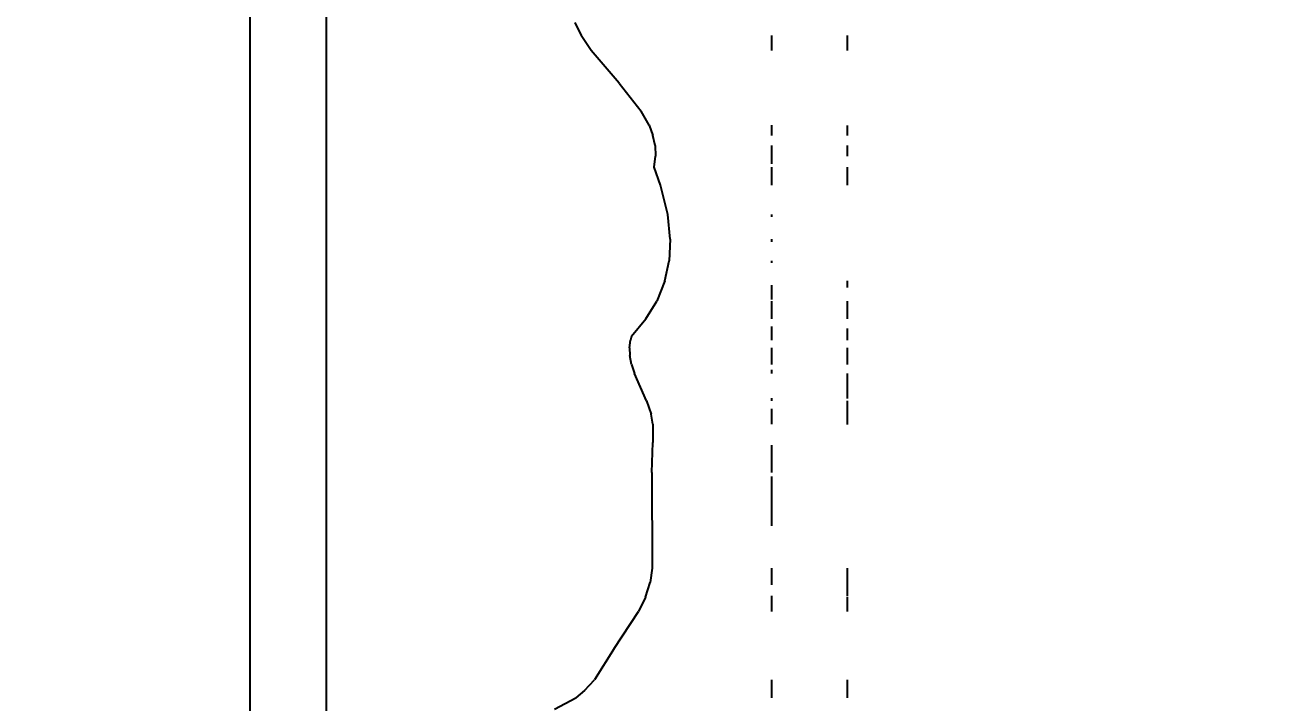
# Model space of a CAD drawing. Header units: inches. Extents: x -52 to 87, y -61 to 47.
# Drawn here: x 68.452 to 70.449, y -25.092 to -24.017 of the extents above; entities that cross this region are included whole.
import ezdxf

# ---------------------------------------------------------------- set-up
doc = ezdxf.new("R2010")
doc.units = ezdxf.units.IN
doc.header["$MEASUREMENT"] = 0
doc.dimstyles.get("Standard").update_dxf_attribs({"dimtxt": 1, "dimasz": 1, "dimexe": 0.18, "dimexo": 0.0625, "dimgap": 0.09, "dimtad": 0, "dimtih": 1, "dimtoh": 1, "dimdec": 1, "dimdsep": 46, "dimlunit": 3, "dimtxsty": 'Standard', "dimblk": 'OBLIQUE', "dimcen": 1, "dimse1": 1, "dimse2": 1, "dimclrd": 1, "dimadec": 0, "dimazin": 0, "dimtfac": 1, "dimtdec": 1, "dimtofl": 0, "dimtmove": 0, "dimatfit": 3, "dimfxl": 1, "dimtolj": 1, "dimtzin": 0, "dimarcsym": 0})

# ---------------------------------------------------------------- blocks, each defined once
blk = doc.blocks.new('_Oblique')
at = {"color": 0, "linetype": 'ByBlock', "lineweight": -2}
blk.add_line((-0.5, -0.5), (0.5, 0.5), dxfattribs=at)
blk = doc.blocks.new('*D6')
at = {"color": 1, "lineweight": -2, "transparency": 16777216}
for p, q in [((2.5723, 46.7915), (37.2384, 46.7915)), ((74.5723, 46.7915), (38.5851, 46.7915))]:
    blk.add_line(p, q, dxfattribs=at)
at = {"layer": 'Defpoints', "color": 0, "transparency": 16777216}
for p in [(74.5723, 46.7915), (2.5723, -45.4684), (74.5723, -45.4684)]:
    blk.add_point(p, dxfattribs=at)
at = {"color": 1, "lineweight": -2, "transparency": 16777216, "rotation": 180}
blk.add_blockref('_Oblique', (2.5723, 46.7915), dxfattribs=at)
at = {"color": 1, "lineweight": -2, "transparency": 16777216}
blk.add_blockref('_Oblique', (74.5723, 46.7915), dxfattribs=at)
at = {"color": 0, "transparency": 16777216, "insert": (37.9117, 46.7915), "char_height": 1, "attachment_point": 5}
blk.add_mtext("\\A1;6'", dxfattribs=at)

msp = doc.modelspace()

# ---------------------------------------------------------------- linework, layer by layer
for p, q in [((68.9293, -22.6272), (68.9295, -25.6288)), ((68.8083, -22.6708), (68.8081, -25.779)), ((69.3239, -24.0127), (69.3338, -24.0335)), ((69.3495, -24.0571), (69.3338, -24.0335)), ((69.6357, -24.0335), (69.6357, -24.0571)), ((69.7561, -24.0335), (69.7561, -24.0571)), ((69.3939, -24.109), (69.3495, -24.0571)), ((69.3939, -24.109), (69.4292, -24.1532)), ((69.4418, -24.1759), (69.4292, -24.1532)), ((69.4418, -24.1759), (69.4478, -24.1921)), ((69.6357, -24.1759), (69.6357, -24.1921)), ((69.7561, -24.176), (69.7561, -24.1921)), ((69.4511, -24.2079), (69.4478, -24.1921)), ((69.4495, -24.2424), (69.4518, -24.2247)), ((69.4511, -24.2079), (69.4518, -24.2247)), ((69.6357, -24.2079), (69.6357, -24.2372)), ((69.7561, -24.2079), (69.7561, -24.2247)), ((69.4599, -24.2711), (69.4495, -24.2424)), ((69.6357, -24.2424), (69.6357, -24.2711)), ((69.7561, -24.2424), (69.7561, -24.2711)), ((69.4714, -24.3174), (69.4599, -24.2711)), ((69.4753, -24.3564), (69.4714, -24.3174)), ((69.6357, -24.3174), (69.6357, -24.3209)), ((69.4753, -24.3564), (69.4734, -24.3911)), ((69.6357, -24.3564), (69.6357, -24.3608)), ((69.4666, -24.4229), (69.4734, -24.3911)), ((69.6357, -24.3911), (69.6357, -24.3943)), ((69.4666, -24.4229), (69.4538, -24.4548)), ((69.7561, -24.4229), (69.7561, -24.4331)), ((69.6357, -24.4298), (69.6357, -24.4521)), ((69.4367, -24.4831), (69.4538, -24.4548)), ((69.6357, -24.4548), (69.6357, -24.4831)), ((69.7561, -24.4548), (69.7561, -24.4831)), ((69.4137, -24.5105), (69.4367, -24.4831)), ((69.6357, -24.4953), (69.6357, -24.5169)), ((69.7561, -24.4982), (69.7561, -24.5169)), ((69.4106, -24.5288), (69.4121, -24.5169)), ((69.4137, -24.5105), (69.4121, -24.5169)), ((69.4106, -24.5288), (69.4111, -24.5412)), ((69.4137, -24.5552), (69.4111, -24.5412)), ((69.6357, -24.5288), (69.6357, -24.5552)), ((69.7561, -24.5288), (69.7561, -24.5552)), ((69.4137, -24.5552), (69.4185, -24.5698)), ((69.6357, -24.5639), (69.6357, -24.5698)), ((69.4376, -24.6129), (69.4185, -24.5698)), ((69.7561, -24.5698), (69.7561, -24.6093)), ((69.4376, -24.6129), (69.4449, -24.6343)), ((69.6357, -24.6086), (69.6357, -24.6129)), ((69.7561, -24.6129), (69.7561, -24.6508)), ((69.4475, -24.6502), (69.4449, -24.6343)), ((69.6357, -24.6256), (69.6357, -24.6502)), ((69.4475, -24.6502), (69.4474, -24.679)), ((69.4459, -24.7269), (69.4474, -24.679)), ((69.6357, -24.6837), (69.6357, -24.7269)), ((69.4459, -24.7269), (69.4464, -24.8788)), ((69.6357, -24.7331), (69.6357, -24.8115)), ((69.4464, -24.8788), (69.4431, -24.9014)), ((69.6357, -24.8788), (69.6357, -24.9051)), ((69.7561, -24.8788), (69.7561, -24.9228)), ((69.4359, -24.9248), (69.4431, -24.9014)), ((69.4359, -24.9248), (69.4247, -24.9476)), ((69.6357, -24.9226), (69.6357, -24.9476)), ((69.7561, -24.9248), (69.7561, -24.9476)), ((69.386, -25.0062), (69.4247, -24.9476)), ((69.386, -25.0062), (69.3548, -25.0556)), ((69.3394, -25.073), (69.3548, -25.0556)), ((69.6357, -25.0556), (69.6357, -25.0843)), ((69.7561, -25.0556), (69.7561, -25.0843)), ((69.2913, -25.1022), (69.3255, -25.0843)), ((69.3394, -25.073), (69.3255, -25.0843))]:
    msp.add_line(p, q)

# ---------------------------------------------------------------- dimensions: what is measured, and where the dimension line sits
dim = msp.add_linear_dim(base=(74.5723, 46.7915), p1=(2.5723, -45.4684), p2=(74.5723, -45.4684), dimstyle='Standard')
dim.commit()
dim.dimension.update_dxf_attribs({"geometry": '*D6', "text_midpoint": (37.9117, 46.7915), "dimtype": 160})

doc.saveas('drawing.dxf')
